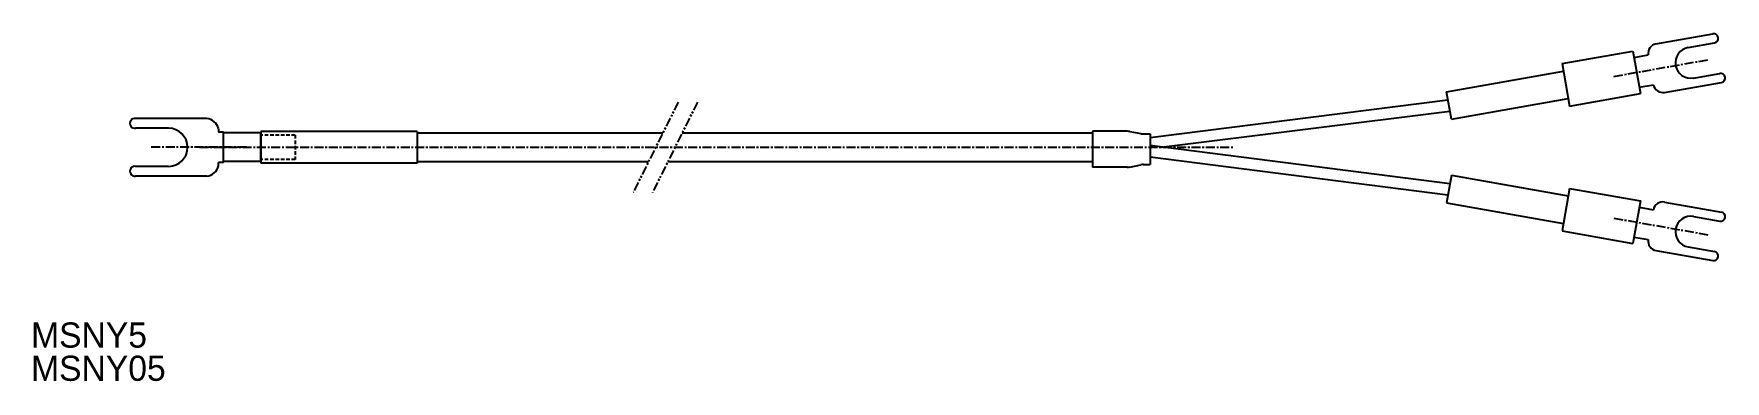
# Model space of a CAD drawing. Extents: x 85 to 321, y 222 to 271.
import ezdxf

# ---------------------------------------------------------------- set-up
doc = ezdxf.new("R2010")
doc.units = 0
for name, pattern in [('CENTER', [2, 1.25, -0.25, 0.25, -0.25]), ('DASHED', [0.75, 0.5, -0.25]), ('PHANTOM', [2.5, 1.25, -0.25, 0.25, -0.25, 0.25, -0.25])]:
    doc.linetypes.add(name, pattern=pattern)
doc.layers.get('0').update_dxf_attribs({"linetype": 'CONTINUOUS'})
doc.layers.add('CENTER', color=1, linetype='CENTER')

msp = doc.modelspace()

# ---------------------------------------------------------------- linework, layer by layer
at = {"color": 7, "linetype": 'CONTINUOUS'}
for p, q in [((311.01, 269.18), (318.92, 270.58)), ((315.49, 268.68), (319.15, 269.32)), ((297.96, 266.45), (307.81, 268.18)), ((297.96, 266.45), (299, 260.54)), ((307.81, 268.18), (308.85, 262.28)), ((307.96, 267.3), (309.93, 267.65)), ((281.87, 262.54), (298.14, 265.4)), ((308.69, 263.16), (310.66, 263.51)), ((312.2, 262.44), (320.11, 263.83)), ((316.24, 264.44), (319.89, 265.09)), ((240.64, 256.16), (282.07, 261.41)), ((282.55, 258.71), (281.87, 262.54)), ((282.55, 258.71), (298.82, 261.58)), ((299, 260.54), (308.85, 262.28)), ((109.44, 258.8), (99.54, 258.8)), ((242.21, 254.81), (282.35, 259.84)), ((104.11, 257.45), (99.54, 257.45)), ((111.08, 257.39), (111.08, 256.9)), ((111.76, 256.9), (111.08, 256.9)), ((111.76, 252.7), (111.76, 256.9)), ((116.94, 256.81), (111.76, 256.81)), ((138.68, 257.01), (116.94, 257.01)), ((116.94, 252.81), (116.94, 256.81)), ((138.68, 257.01), (138.68, 252.61)), ((138.68, 256.81), (172.88, 256.81)), ((175.56, 256.81), (232.64, 256.81)), ((237.44, 257.03), (232.64, 257.03)), ((232.64, 257.03), (232.64, 252.03)), ((237.83, 256.99), (239.34, 256.7)), ((239.72, 256.66), (240.64, 256.66)), ((240.64, 256.66), (240.64, 252.4)), ((240.62, 255.09), (282.35, 249.79)), ((104.11, 252.15), (99.54, 252.15)), ((111.76, 252.7), (111.08, 252.7)), ((111.08, 252.22), (111.08, 252.7)), ((116.94, 252.81), (111.76, 252.81)), ((138.68, 252.61), (116.94, 252.61)), ((138.68, 252.81), (170.88, 252.81)), ((173.57, 252.81), (232.64, 252.81)), ((237.44, 252.03), (232.64, 252.03)), ((237.83, 252.06), (239.34, 252.36)), ((239.72, 252.4), (240.64, 252.4)), ((240.64, 253.47), (282.07, 248.21)), ((109.44, 250.8), (99.54, 250.8)), ((282.55, 250.91), (281.87, 247.09)), ((282.55, 250.91), (298.82, 248.04)), ((281.87, 247.09), (298.14, 244.22)), ((299, 249.08), (297.96, 243.17)), ((299, 249.08), (308.85, 247.35)), ((308.85, 247.35), (307.81, 241.44)), ((312.2, 247.19), (320.11, 245.79)), ((308.69, 246.46), (310.66, 246.11)), ((316.24, 245.18), (319.89, 244.54)), ((297.96, 243.17), (307.81, 241.44)), ((307.96, 242.32), (309.93, 241.98)), ((311.01, 240.44), (318.92, 239.05)), ((315.49, 240.95), (319.15, 240.3))]:
    msp.add_line(p, q, dxfattribs=at)
at = {"color": 3, "linetype": 'PHANTOM'}
for p, q in [((175.01, 261.09), (168.75, 248.52)), ((177.69, 261.09), (171.43, 248.52))]:
    msp.add_line(p, q, dxfattribs=at)
msp.add_line((116.94, 257.01), (116.94, 252.61))
at = {"color": 3, "linetype": 'DASHED'}
for p, q in [((121.74, 256.51), (116.94, 256.51)), ((121.74, 256.51), (121.74, 253.11)), ((121.74, 253.11), (116.94, 253.11))]:
    msp.add_line(p, q, dxfattribs=at)
at = {"color": 7, "linetype": 'CONTINUOUS'}
for centre, radius, start, end in [((319.04, 269.95), 0.638, 280, 100), ((311.25, 267.87), 1.33, 100, 189.7848), ((315.86, 266.56), 2.15, 100, 280), ((311.97, 263.75), 1.33, 190.2152, 280), ((320, 264.46), 0.638, 280, 100), ((99.42, 258.13), 0.684, 80.6804, 279.3196), ((109.24, 256.92), 1.9, 14.5571, 83.98), ((104.11, 254.8), 2.65, 270, 90), ((237.44, 255.03), 2, 79.002, 90), ((239.72, 258.66), 2, 259.002, 270), ((99.42, 251.48), 0.684, 80.6795, 279.3187), ((109.24, 252.69), 1.9, 276.0191, 345.442), ((237.44, 254.03), 2, 270, 280.998), ((239.72, 250.4), 2, 90, 100.998), ((311.97, 245.88), 1.33, 80, 169.7848), ((315.86, 243.06), 2.15, 80, 260), ((320, 245.16), 0.638, 260, 80), ((311.25, 241.75), 1.33, 170.2152, 260), ((319.04, 239.67), 0.638, 260, 80)]:
    msp.add_arc(centre, radius, start, end, dxfattribs=at)
at = {"layer": 'CENTER', "color": 1, "linetype": 'CENTER'}
for p, q in [((305.17, 264.67), (318.37, 267)), ((114.97, 254.8), (101.57, 254.8)), ((108.41, 254.8), (252.17, 254.81)), ((305.17, 244.95), (318.37, 242.62))]:
    msp.add_line(p, q, dxfattribs=at)

# ---------------------------------------------------------------- texts
at = {"color": 7, "linetype": 'CONTINUOUS'}
for s, p in [('MSNY5', (84.99, 226.94)), ('MSNY05', (84.99, 222.32))]:
    msp.add_text(s, height=3.5, dxfattribs=at).set_placement(p)

doc.saveas('drawing.dxf')
